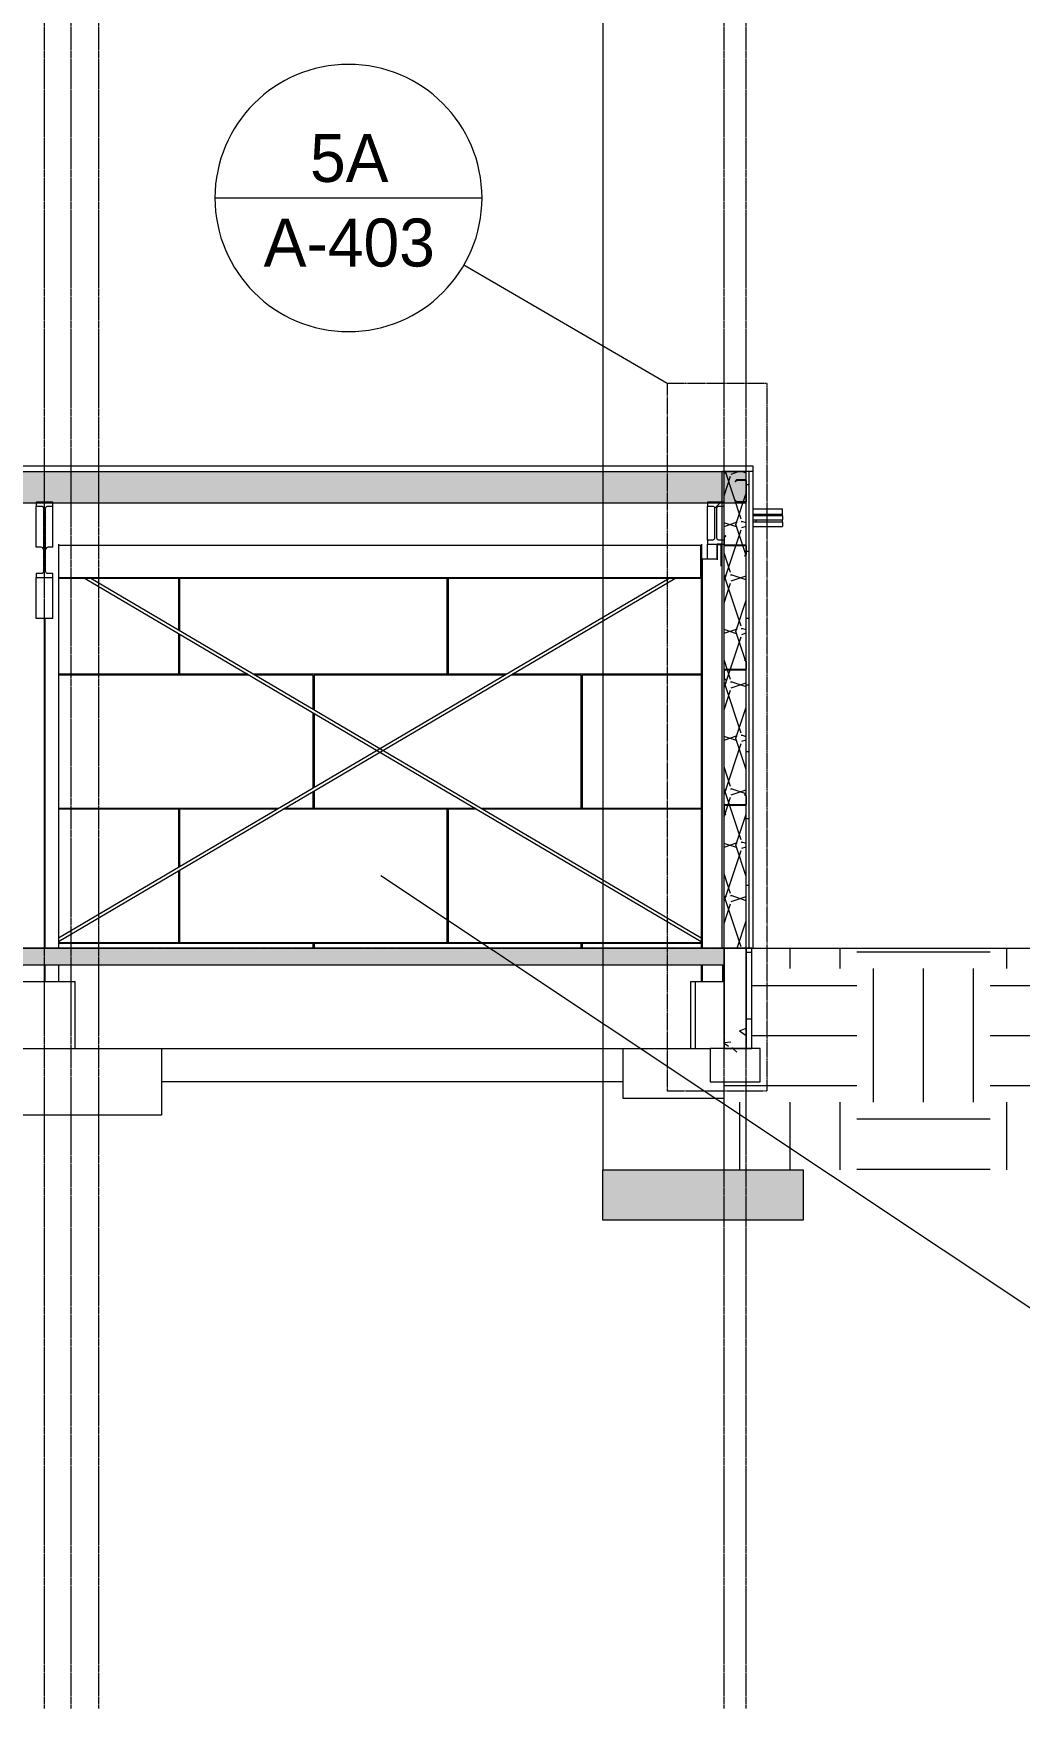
# Model space of a CAD drawing. Header units: inches. Extents: x -23565 to -43, y -324 to 853.
# Drawn here: x -21148 to -20793, y -273 to 329 of the extents above; entities that cross this region are included whole.
import ezdxf

# ---------------------------------------------------------------- set-up
doc = ezdxf.new("R2010")
doc.units = ezdxf.units.IN
doc.header["$MEASUREMENT"] = 0
for name, pattern in [('Dash Dot 3_16_', [0.3125, 0.1875, -0.0625, 0, -0.0625]), ('Grid Line 1_2_', [0.875, 0.5, -0.125, 0.125, -0.125]), ('Hidden 1_8_', [0.1875, 0.125, -0.0625])]:
    doc.linetypes.add(name, pattern=pattern)
for name, color, linetype, lineweight in [('A-ANNO-IDEN', 131, 'Continuous', 9), ('A-ANNO-SYMB', 150, 'Continuous', 9), ('A-CLNG', 13, 'Continuous', 13), ('A-CLNG-PATT', 13, 'Continuous', 25), ('A-FLOR', 192, 'Continuous', 13), ('A-FLOR-LEVL', 51, 'Continuous', 9), ('A-FLOR-PATT', 8, 'Continuous', 25), ('A-ROOF', 132, 'Continuous', 13), ('A-ROOF-PATT', 132, 'Continuous', 13), ('A-WALL', 113, 'Continuous', 13), ('A-WALL-PATT', 111, 'Continuous', 25), ('C-TOPO', 7, 'Continuous', 13), ('G-ANNO-SYMB', 111, 'Continuous', 9), ('L-SITE-WALL', 31, 'Continuous', 13), ('S-BEAM', 12, 'Continuous', 13), ('S-COLS', 52, 'Continuous', 13), ('S-FNDN', 32, 'Continuous', 13), ('S-GRID', 1, 'Continuous', 9)]:
    doc.layers.add(name, color=color, linetype=linetype, lineweight=lineweight)
doc.styles.add('Century Gothic', font='GOTHIC.TTF', dxfattribs={"height": 17.245342})
pattern_1 = [(50, (-21811.89, 94.61), (55.0854, -4.8198), [5.76, -63.36]), (355, (-21811.89, 94.61), (-10.6557, 57.7685), [4.608, -50.688]), (100.451, (-21807.3, 94.21), (44.4295, 52.9487), [4.895, -53.848]), (46.184, (-21811.89, 109.97), (81.9644, -12.712), [8.64, -95.04]), (96.636, (-21805.06, 108.91), (71.7815, 74.8124), [7.343, -80.772]), (351.184, (-21811.89, 109.97), (71.782, 74.8124), [6.912, -76.032]), (21, (-21804.21, 106.13), (45.842, -30.9215), [5.76, -63.36]), (326, (-21804.21, 106.13), (18.687, 55.6915), [4.608, -50.688]), (71.451, (-21800.39, 103.553), (64.529, 24.77), [4.895, -53.848]), (37.5, (-21811.89, 94.61), (0.9339, 25.5668), [2.534, -47.539, 2.534, -48.922, -50.88]), (37.5, (-21811.89, 94.61), (0.9339, 25.5668), [-101.53, 2.534, -48.346]), (7.5, (-21811.89, 94.61), (20.20404, 30.2913), [2.534, -26.803, 2.534, -46.387, -19.392]), (7.5, (-21811.89, 94.61), (20.20404, 30.2913), [-78.259, 2.534, -16.858]), (327.5, (-21829.017, 94.61), (40.9978, -1.7324), [2.534, -16.666, 2.534, -57.37, -79.488]), (327.5, (-21829.017, 94.61), (40.9978, -1.7324), [-79.104, 2.534, -76.954]), (317.5, (-21836.697, 94.61), (44.7889, 7.6878), [2.534, -22.426, 2.534, -37.248, -56.448]), (317.5, (-21836.697, 94.61), (44.7889, 7.6878), [-64.742, 2.534, -53.914])]
pattern_2 = [(45, (-21811.89, 94.61), (-19.007, 19.007), []), (45, (-21811.89, 123.41), (-19.007, 19.007), [])]
pattern_3 = [(0, (-21811.89, 94.61), (0, 24), []), (90, (-21811.89, 94.61), (-24, 1e-15), [])]
pattern_4 = [(161.57, (-21810.93, 95.57), (-7.6802237, -0.0009796), [0, -54.643, 6.067, 0]), (18.43, (-21812.85, 95.57), (-7.6802237, 0.0009796), [0, -54.643, 6.067, 0]), (108.43, (-21810.93, 95.57), (3.838295, -19.2013653), [18.211, -42.499]), (71.57, (-21812.85, 95.57), (3.838295, 19.2013653), [18.211, -42.499])]

# ---------------------------------------------------------------- blocks, each defined once
blk = doc.blocks.new('Struct_Xcel_Sports Complex_rvt-1-Building Section - North_South looking West _ Clinic')
at = {"layer": 'A-FLOR-PATT', "lineweight": 9}
h = blk.add_hatch(dxfattribs=at)
h.set_pattern_fill('FP_10', color=256, style=0, pattern_type=2)
h.set_pattern_definition(pattern_1)
h.paths.add_polyline_path([(-22790.8, -6), (-20899.55, -6), (-20899.55, 0), (-22790.8, 0), (-22790.8, -1.56)], flags=0)
at = {"layer": 'A-WALL-PATT', "lineweight": 9}
h = blk.add_hatch(dxfattribs=at)
h.set_pattern_fill('FP_10', color=8, style=0, pattern_type=2)
h.set_pattern_definition(pattern_1)
h.paths.add_polyline_path([(-20899.55, -36), (-20891.55, -36), (-20891.55, 0), (-20899.55, 0), (-20899.55, -1.56)], flags=0)
at = {"layer": 'S-FNDN', "lineweight": 9}
h = blk.add_hatch(dxfattribs=at)
h.set_pattern_fill('FP_10', color=8, style=0, pattern_type=2)
h.set_pattern_definition(pattern_1)
h.paths.add_polyline_path([(-20904.55, -48), (-20886.55, -48), (-20886.55, -36), (-20904.55, -36), (-20904.55, -40.62)], flags=0)
at = {"layer": 'A-FLOR', "color": 7}
for p, q in [((-20899.55, 0), (-22790.8, 0)), ((-22790.8, -6), (-20899.55, -6)), ((-20899.55, -6), (-20899.55, 0))]:
    blk.add_line(p, q, dxfattribs=at)
at = {"layer": 'L-SITE-WALL', "color": 7}
for p, q in [((-20899.55, 0), (-20899.55, -36)), ((-20891.55, 0), (-20899.55, 0)), ((-20891.55, -36), (-20891.55, 0)), ((-20899.55, -36), (-20891.55, -36))]:
    blk.add_line(p, q, dxfattribs=at)
at = {"layer": 'S-FNDN', "color": 8, "lineweight": 9}
for p, q in [((-21154.8, -12), (-21132.8, -12)), ((-21132.8, -36), (-21132.8, -12)), ((-20911.55, -12), (-20909.8, -12)), ((-20911.55, -36), (-20911.55, -12)), ((-20909.8, -12), (-20899.55, -12)), ((-20909.8, -36), (-20909.8, -12)), ((-21185.8, -36), (-21101.8, -36)), ((-21101.8, -36), (-20935.8, -36)), ((-21101.8, -36), (-21101.8, -60)), ((-20935.8, -36), (-20904.55, -36)), ((-20935.8, -54), (-20935.8, -36)), ((-20935.8, -48), (-21101.8, -48)), ((-20899.55, -54), (-20935.8, -54)), ((-21101.8, -60), (-21185.8, -60))]:
    blk.add_line(p, q, dxfattribs=at)
at = {"layer": 'S-FNDN', "color": 7}
for p, q in [((-20886.55, -36), (-20904.55, -36)), ((-20904.55, -36), (-20904.55, -48)), ((-20886.55, -48), (-20886.55, -36)), ((-20904.55, -48), (-20886.55, -48))]:
    blk.add_line(p, q, dxfattribs=at)
blk = doc.blocks.new('W-Wide Flange-Column - B3_D-1389301-Building Section - North_South looking West _ Clinic')
at = {"layer": 'S-COLS', "color": 8, "linetype": 'Hidden 1_8_', "lineweight": 9}
for p, q in [((-22350.21, 118.46), (-22350.21, 0)), ((-22349.9, 0), (-22349.9, 118.46)), ((-22350.21, -6), (-22350.21, -12)), ((-22349.9, -12), (-22349.9, -6))]:
    blk.add_line(p, q, dxfattribs=at)
blk = doc.blocks.new('W-Wide Flange - 2_-3_ deep-V3-Building Section - North_South looking West _ Clinic')
at = {"layer": 'S-BEAM', "lineweight": 9}
h = blk.add_hatch(dxfattribs=at)
h.set_pattern_fill('FP_1', color=8, style=0, pattern_type=2)
h.set_pattern_definition(pattern_2)
h.paths.add_polyline_path([(-21140.81, 133.21), (-21140.8, 133.21), (-21140.81, 134.57), (-21142.74, 134.59), (-21143.09, 134.76), (-21143.37, 135.15), (-21143.43, 135.46), (-21143.41, 158.18), (-21143.23, 158.53), (-21142.92, 158.78), (-21142.54, 158.87), (-21140.8, 158.87), (-21140.8, 160.23), (-21146.8, 160.23), (-21146.8, 158.87), (-21144.87, 158.85), (-21144.51, 158.67), (-21144.27, 158.36), (-21144.18, 157.98), (-21144.24, 135.15), (-21144.37, 134.9), (-21144.68, 134.65), (-21145.07, 134.57), (-21146.8, 134.57), (-21146.8, 133.21), (-21145.65, 133.21)], flags=0)
at = {"layer": 'S-BEAM', "color": 7}
for p, q in [((-21140.8, 160.23), (-21146.8, 160.23)), ((-21146.8, 160.23), (-21146.8, 158.87)), ((-21146.8, 158.87), (-21145.07, 158.87)), ((-21144.18, 157.98), (-21144.18, 135.46)), ((-21143.43, 135.46), (-21143.43, 157.98)), ((-21142.54, 158.87), (-21140.8, 158.87)), ((-21140.8, 158.87), (-21140.8, 160.23)), ((-21145.07, 134.57), (-21146.8, 134.57)), ((-21146.8, 134.57), (-21146.8, 133.21)), ((-21146.8, 133.21), (-21140.8, 133.21)), ((-21140.8, 134.57), (-21142.54, 134.57)), ((-21140.8, 133.21), (-21140.8, 134.57))]:
    blk.add_line(p, q, dxfattribs=at)
at = {"layer": 'S-BEAM', "color": 8, "lineweight": 9}
for p, q in [((-21146.8, 144.08), (-21146.8, 158.87)), ((-21140.8, 144.08), (-21140.8, 158.87)), ((-21145.07, 144.08), (-21146.8, 144.08)), ((-21140.8, 144.08), (-21142.54, 144.08)), ((-21146.8, 118.46), (-21146.8, 133.21)), ((-21140.8, 118.46), (-21140.8, 133.21)), ((-21140.8, 118.46), (-21146.8, 118.46))]:
    blk.add_line(p, q, dxfattribs=at)
at = {"layer": 'S-BEAM', "color": 7, "flags": 128}
for points in [[(-21145.07, 158.87), (-21144.87, 158.85), (-21144.68, 158.78), (-21144.51, 158.67), (-21144.37, 158.53), (-21144.27, 158.36), (-21144.2, 158.18), (-21144.18, 157.98)], [(-21143.43, 157.98), (-21143.41, 158.18), (-21143.34, 158.36), (-21143.23, 158.53), (-21143.09, 158.67), (-21142.92, 158.78), (-21142.74, 158.85), (-21142.54, 158.87)], [(-21144.18, 135.46), (-21144.2, 135.26), (-21144.27, 135.07), (-21144.37, 134.9), (-21144.51, 134.76), (-21144.68, 134.65), (-21144.87, 134.59), (-21145.07, 134.57)], [(-21142.54, 134.57), (-21142.74, 134.59), (-21142.92, 134.65), (-21143.09, 134.76), (-21143.23, 134.9), (-21143.34, 135.07), (-21143.41, 135.26), (-21143.43, 135.46)]]:
    blk.add_lwpolyline(points, dxfattribs=at)
at = {"layer": 'S-BEAM', "color": 8, "lineweight": 9}
for centre, start_param, end_param in [((-21145.07, 143.19), 0, 1.570796), ((-21142.54, 143.19), 1.570796, 3.141593)]:
    blk.add_ellipse(centre, major_axis=(0.89, 0), ratio=0.999133, start_param=start_param, end_param=end_param, dxfattribs=at)
blk = doc.blocks.new('W-Wide Flange - 1_-5_-1401438-Building Section - North_South looking West _ Clinic')
at = {"layer": 'S-BEAM', "lineweight": 9}
h = blk.add_hatch(dxfattribs=at)
h.set_pattern_fill('FP_1', color=8, style=0, pattern_type=2)
h.set_pattern_definition(pattern_2)
h.paths.add_polyline_path([(-20905.55, 145.22), (-20899.55, 145.22), (-20899.55, 146.58), (-20901.49, 146.6), (-20901.84, 146.77), (-20902.09, 147.08), (-20902.18, 147.47), (-20902.16, 158.18), (-20901.98, 158.53), (-20901.67, 158.78), (-20901.29, 158.87), (-20899.55, 158.87), (-20899.55, 160.23), (-20905.55, 160.23), (-20905.55, 158.87), (-20903.56, 158.83), (-20903.26, 158.67), (-20903.02, 158.36), (-20902.93, 157.98), (-20902.95, 147.27), (-20903.12, 146.91), (-20903.43, 146.67), (-20903.82, 146.58), (-20905.55, 146.58)], flags=0)
at = {"layer": 'S-BEAM', "color": 7}
for p, q in [((-20899.55, 160.23), (-20905.55, 160.23)), ((-20905.55, 160.23), (-20905.55, 158.87)), ((-20905.55, 158.87), (-20903.82, 158.87)), ((-20902.93, 157.98), (-20902.93, 147.47)), ((-20902.18, 147.47), (-20902.18, 157.98)), ((-20901.29, 158.87), (-20899.55, 158.87)), ((-20899.55, 158.87), (-20899.55, 160.23)), ((-20903.82, 146.58), (-20905.55, 146.58)), ((-20905.55, 146.58), (-20905.55, 145.22)), ((-20905.55, 145.22), (-20899.55, 145.22)), ((-20899.55, 146.58), (-20901.29, 146.58)), ((-20899.55, 145.22), (-20899.55, 146.58))]:
    blk.add_line(p, q, dxfattribs=at)
at = {"layer": 'S-BEAM', "color": 8, "lineweight": 9}
for p, q in [((-20905.55, 146.58), (-20905.55, 158.87)), ((-20905.55, 139.83), (-20905.55, 145.22))]:
    blk.add_line(p, q, dxfattribs=at)
at = {"layer": 'S-BEAM', "color": 7, "flags": 128}
for points in [[(-20903.82, 158.87), (-20903.62, 158.85), (-20903.43, 158.78), (-20903.26, 158.67), (-20903.12, 158.53), (-20903.02, 158.36), (-20902.95, 158.18), (-20902.93, 157.98)], [(-20902.18, 157.98), (-20902.16, 158.18), (-20902.09, 158.36), (-20901.98, 158.53), (-20901.84, 158.67), (-20901.67, 158.78), (-20901.49, 158.85), (-20901.29, 158.87)], [(-20902.93, 147.47), (-20902.95, 147.27), (-20903.02, 147.08), (-20903.12, 146.91), (-20903.26, 146.77), (-20903.43, 146.67), (-20903.62, 146.6), (-20903.82, 146.58)], [(-20901.29, 146.58), (-20901.49, 146.6), (-20901.67, 146.67), (-20901.84, 146.77), (-20901.98, 146.91), (-20902.09, 147.08), (-20902.16, 147.27), (-20902.18, 147.47)]]:
    blk.add_lwpolyline(points, dxfattribs=at)
blk = doc.blocks.new('W-Wide Flange - W12X19-1098423-Building Section - North_South looking West _ Clinic')
at = {"layer": 'S-BEAM', "color": 8, "lineweight": 9}
for p, q in [((-20908.05, 144.7), (-21138.8, 144.7)), ((-20908.05, 144.92), (-20908.05, 144.7)), ((-20908.05, 144.7), (-20908.05, 144.18)), ((-20908.05, 144.18), (-20908.05, 133.73)), ((-21138.8, 133.2), (-20908.05, 133.2)), ((-20908.05, 132.85), (-21138.8, 132.85)), ((-20908.05, 133.73), (-20908.05, 133.2)), ((-20908.05, 133.2), (-20908.05, 132.85))]:
    blk.add_line(p, q, dxfattribs=at)
blk = doc.blocks.new('Girt_Z - 8_D-1789509-Building Section - North_South looking West _ Clinic')
at = {"layer": 'S-BEAM', "color": 7}
for p, q in [((-20892.13, 55.3), (-20892.2, 55.22)), ((-20892.2, 55.22), (-20891.66, 54.77)), ((-20891.55, 54.82), (-20892.13, 55.3)), ((-20891.66, 54.77), (-20891.66, 51.63)), ((-20891.55, 51.45), (-20891.55, 54.82)), ((-20899.55, 51.37), (-20899.55, 48.43)), ((-20899.55, 48.43), (-20898.98, 47.95)), ((-20899.44, 48.48), (-20899.44, 51.37)), ((-20898.91, 48.03), (-20899.44, 48.48)), ((-20891.74, 51.55), (-20899.37, 51.55)), ((-20899.37, 51.45), (-20891.55, 51.45)), ((-20898.98, 47.95), (-20898.91, 48.03))]:
    blk.add_line(p, q, dxfattribs=at)
for centre, radius, start, end in [((-20899.37, 51.37), 0.188, 90, 180), ((-20899.37, 51.37), 0.0782, 90, 177.87728), ((-20891.74, 51.63), 0.0782, 270, 356.95764)]:
    blk.add_arc(centre, radius, start, end, dxfattribs=at)
blk = doc.blocks.new('Girt_Z - 8_D-1933048-Building Section - North_South looking West _ Clinic')
at = {"layer": 'S-BEAM', "color": 7}
for p, q in [((-20892.13, 103.68), (-20892.2, 103.59)), ((-20892.2, 103.59), (-20891.66, 103.14)), ((-20891.55, 103.2), (-20892.13, 103.68)), ((-20891.66, 103.14), (-20891.66, 100.25)), ((-20891.55, 100.26), (-20891.55, 103.2)), ((-20891.74, 100.18), (-20899.55, 100.18)), ((-20899.55, 100.18), (-20899.55, 96.8)), ((-20899.55, 96.8), (-20898.98, 96.32)), ((-20899.44, 96.86), (-20899.44, 100)), ((-20898.91, 96.41), (-20899.44, 96.86)), ((-20899.37, 100.07), (-20891.74, 100.07)), ((-20898.98, 96.32), (-20898.91, 96.41))]:
    blk.add_line(p, q, dxfattribs=at)
for centre, radius, start, end in [((-20899.37, 99.99), 0.0782, 90, 176.95764), ((-20891.74, 100.26), 0.188, 270, 0), ((-20891.74, 100.26), 0.0782, 270, 357.87728)]:
    blk.add_arc(centre, radius, start, end, dxfattribs=at)
blk = doc.blocks.new('Girt_C - 8_D-1933049-Building Section - North_South looking West _ Clinic')
at = {"layer": 'S-BEAM', "lineweight": 9}
h = blk.add_hatch(dxfattribs=at)
h.set_pattern_fill('FP_1', color=8, style=0, pattern_type=2)
h.set_pattern_definition(pattern_2)
h.paths.add_polyline_path([(-20895.05, 160.23), (-20891.74, 160.23), (-20891.74, 160.34), (-20895, 160.34), (-20895.45, 160.88), (-20895.54, 160.8)], flags=0)
h.paths.add_polyline_path([(-20891.66, 160.42), (-20891.55, 160.42), (-20891.55, 168.05), (-20891.66, 168.05), (-20891.66, 164.45)], flags=0)
h.paths.add_polyline_path([(-20895.45, 167.59), (-20895, 168.13), (-20891.74, 168.13), (-20891.74, 168.24), (-20895.05, 168.24), (-20895.53, 167.66)], flags=0)
at = {"layer": 'S-BEAM', "color": 7}
for p, q in [((-20895.05, 168.24), (-20895.53, 167.66)), ((-20895.53, 167.66), (-20895.45, 167.59)), ((-20895.45, 167.59), (-20895, 168.13)), ((-20891.74, 168.24), (-20895.05, 168.24)), ((-20895, 168.13), (-20891.74, 168.13)), ((-20891.66, 168.05), (-20891.66, 160.42)), ((-20891.55, 160.42), (-20891.55, 168.05)), ((-20895.45, 160.88), (-20895.54, 160.8)), ((-20895.54, 160.8), (-20895.05, 160.23)), ((-20895, 160.34), (-20895.45, 160.88)), ((-20895.05, 160.23), (-20891.74, 160.23)), ((-20891.74, 160.34), (-20895, 160.34))]:
    blk.add_line(p, q, dxfattribs=at)
at = {"layer": 'S-BEAM', "color": 8, "lineweight": 9}
blk.add_line((-20891.55, 159.97), (-20891.55, 160.42), dxfattribs=at)
at = {"layer": 'S-BEAM', "color": 7, "flags": 128}
for points in [[(-20891.55, 168.05), (-20891.57, 168.12), (-20891.61, 168.18), (-20891.67, 168.22), (-20891.74, 168.24)], [(-20891.74, 168.13), (-20891.7, 168.11), (-20891.67, 168.09), (-20891.66, 168.05)], [(-20891.66, 160.42), (-20891.67, 160.38), (-20891.7, 160.35), (-20891.74, 160.34)], [(-20891.74, 160.23), (-20891.67, 160.24), (-20891.61, 160.28), (-20891.57, 160.34), (-20891.55, 160.42)]]:
    blk.add_lwpolyline(points, dxfattribs=at)
blk = doc.blocks.new('Round Bar - 1_-V7-Building Section - North_South looking West _ Clinic')
at = {"layer": 'S-BEAM', "color": 8, "lineweight": 9}
for p, q in [((-20907.8, 139.59), (-20908.05, 139.44)), ((-20908.05, 138.28), (-20907.8, 138.43)), ((-21138.8, 2.39), (-20917.28, 132.85)), ((-20919.25, 132.85), (-21138.8, 3.55))]:
    blk.add_line(p, q, dxfattribs=at)
blk = doc.blocks.new('Round Bar - 1_-V8-Building Section - North_South looking West _ Clinic')
at = {"layer": 'S-BEAM', "color": 8, "lineweight": 9}
for p, q in [((-21129.21, 132.85), (-20907.8, 2.45)), ((-20907.8, 3.61), (-21127.24, 132.85))]:
    blk.add_line(p, q, dxfattribs=at)
blk = doc.blocks.new('L-Angle - L2-1_2X1-1_2X3_16-1401440-Building Section - North_South looking West _ Clinic')
at = {"layer": 'S-BEAM', "color": 8, "lineweight": 9}
for p, q in [((-20902.02, 145.22), (-20902.02, 139.57)), ((-20902.02, 139.83), (-20902.02, 145.22)), ((-20900.7, 142.9), (-20900.7, 137.25)), ((-20900.52, 137.5), (-20900.52, 142.71))]:
    blk.add_line(p, q, dxfattribs=at)
at = {"layer": 'S-BEAM', "color": 7}
for p, q in [((-20900.52, 145.22), (-20902.02, 145.22)), ((-20901.83, 145.03), (-20900.89, 145.03)), ((-20900.7, 144.84), (-20900.7, 142.9)), ((-20900.52, 142.71), (-20900.52, 145.22))]:
    blk.add_line(p, q, dxfattribs=at)
at = {"layer": 'S-BEAM', "color": 7, "flags": 128}
for points in [[(-20902.02, 145.22), (-20902.01, 145.17), (-20902, 145.13), (-20901.98, 145.1), (-20901.95, 145.07), (-20901.91, 145.05), (-20901.87, 145.03), (-20901.83, 145.03)], [(-20900.89, 145.03), (-20900.85, 145.02), (-20900.81, 145.01), (-20900.77, 144.99), (-20900.75, 144.96), (-20900.72, 144.92), (-20900.71, 144.88), (-20900.7, 144.84)], [(-20900.7, 142.9), (-20900.7, 142.86), (-20900.69, 142.82), (-20900.66, 142.78), (-20900.63, 142.75), (-20900.6, 142.73), (-20900.56, 142.72), (-20900.52, 142.71)]]:
    blk.add_lwpolyline(points, dxfattribs=at)
blk = doc.blocks.new('HSS-Hollow Structural Section - HSS1-1_2X1-1_2X1_8 - Obsolete-1396620-Building Section - North_South looking West _ Clinic')
at = {"layer": 'S-BEAM', "color": 8, "lineweight": 9}
for p, q in [((-20878.55, 155.4), (-20889.05, 155.4)), ((-20889.04, 153.86), (-20878.55, 153.86)), ((-20878.55, 155.4), (-20878.55, 155.18)), ((-20878.55, 155.18), (-20878.55, 154.14)), ((-20878.55, 154.14), (-20878.55, 153.9)), ((-20878.55, 153.9), (-20878.55, 153.86))]:
    blk.add_line(p, q, dxfattribs=at)
blk = doc.blocks.new('HSS-Hollow Structural Section - HSS1-1_2X1-1_2X1_8 - Obsolete-V12-Building Section - North_South looking West _ Clinic')
at = {"layer": 'S-BEAM', "color": 8, "lineweight": 9}
for p, q in [((-20878.55, 153.11), (-20889.04, 153.11)), ((-20889.04, 151.57), (-20878.55, 151.57)), ((-20878.55, 153.11), (-20878.55, 152.89)), ((-20878.55, 152.89), (-20878.55, 151.85)), ((-20878.55, 151.85), (-20878.55, 151.61)), ((-20878.55, 151.61), (-20878.55, 151.57))]:
    blk.add_line(p, q, dxfattribs=at)
blk = doc.blocks.new('Girt_Z - 8_D-1790185-Building Section - North_South looking West _ Clinic')
at = {"layer": 'S-BEAM', "color": 7}
for p, q in [((-20898.98, 148.29), (-20899.55, 147.81)), ((-20899.55, 147.81), (-20899.55, 144.88)), ((-20899.44, 147.76), (-20898.91, 148.21)), ((-20899.44, 144.87), (-20899.44, 147.76)), ((-20891.55, 144.8), (-20899.37, 144.8)), ((-20899.37, 144.69), (-20891.74, 144.69)), ((-20898.91, 148.21), (-20898.98, 148.29)), ((-20891.66, 144.61), (-20891.66, 141.47)), ((-20891.55, 141.42), (-20891.55, 144.8)), ((-20891.66, 141.47), (-20892.2, 141.02)), ((-20892.2, 141.02), (-20892.13, 140.94)), ((-20892.13, 140.94), (-20891.55, 141.42))]:
    blk.add_line(p, q, dxfattribs=at)
for centre, radius, start, end in [((-20899.37, 144.88), 0.188, 180, 270), ((-20899.37, 144.88), 0.0782, 182.12272, 270), ((-20891.74, 144.61), 0.0782, 3.04236, 90)]:
    blk.add_arc(centre, radius, start, end, dxfattribs=at)
blk = doc.blocks.new('Section - 3_32_ x 3_8_-18514-Building Section - North_South looking West _ Clinic')
at = {"layer": 'G-ANNO-SYMB'}
blk.add_hatch(color=256, dxfattribs=at).paths.add_polyline_path([(-22320.83, -79.66), (-22248.83, -79.66), (-22248.83, -97.66), (-22320.83, -97.66)], flags=0)
for p, q in [((-22320.83, -79.66), (-22320.83, -97.66)), ((-22248.83, -79.66), (-22320.83, -79.66)), ((-22248.83, -97.66), (-22248.83, -79.66)), ((-22320.83, -97.66), (-22248.83, -97.66))]:
    blk.add_line(p, q, dxfattribs=at)
blk = doc.blocks.new('Section - Callout Head-19020-Building Section - North_South looking West _ Clinic')
at = {"layer": 'A-ANNO-SYMB'}
blk.add_line((-22677.54, 395.52), (-22581.54, 395.52), dxfattribs=at)
for start, end in [(0, 180), (180, 360)]:
    blk.add_arc((-22629.54, 395.52), 48, start, end, dxfattribs=at)

msp = doc.modelspace()

# ---------------------------------------------------------------- hatches: boundary and pattern name
at = {"layer": 'A-CLNG-PATT', "lineweight": 9}
h = msp.add_hatch(dxfattribs=at)
h.set_pattern_fill('FP_5', color=8, style=0, pattern_type=2)
h.set_pattern_definition(pattern_4)
h.paths.add_polyline_path([(-21939.69056, 159.97351), (-20891.55281, 159.97351), (-20891.55281, 171.10816), (-22786.55281, 171.10816), (-22786.55281, 159.97351), (-21949.374, 159.97351)], flags=0)
at = {"layer": 'A-ROOF-PATT', "lineweight": 9}
h = msp.add_hatch(dxfattribs=at)
h.set_pattern_fill('FP_7', color=8, style=0, pattern_type=2)
h.set_pattern_definition([(90, (-174.388, -762.154), (-16.082, 1e-15), [])])
h.paths.add_polyline_path([(-22808.30281, 153.11177), (-22798.61531, 153.11177), (-22798.61531, 153.85745), (-22808.30281, 153.85745)], flags=0)
h.paths.add_polyline_path([(-20878.55281, 153.11177), (-20878.55281, 153.85745), (-20889.05281, 153.85745), (-20889.03759, 153.11177), (-20879.83854, 153.11177)], flags=0)
h.paths.add_polyline_path([(-20884.19587, 155.39928), (-20878.55281, 155.39928), (-20878.55281, 155.87239), (-20889.05281, 155.87239), (-20889.05281, 155.39928), (-20887.47367, 155.39928)], flags=0)
h.paths.add_polyline_path([(-20900.30281, 171.10816), (-20900.30281, 171.23837), (-22786.55281, 171.23837), (-22786.55281, 171.10816), (-20903.56275, 171.10816)], flags=0)
at = {"layer": 'A-WALL-PATT', "lineweight": 9}
h = msp.add_hatch(dxfattribs=at)
h.set_pattern_fill('FP_5', color=8, style=0, pattern_type=2)
h.set_pattern_definition(pattern_4)
h.paths.add_polyline_path([(-20899.55281, 0), (-20891.55281, 0), (-20891.55281, 171.23837), (-20899.55281, 171.23837), (-20899.55281, 3.32256)], flags=0)
h = msp.add_hatch(dxfattribs=at)
h.set_pattern_fill('FP_3', color=8, style=0, pattern_type=2)
h.set_pattern_definition(pattern_3)
h.paths.add_polyline_path([(-20890.55281, 0), (-20890.55281, 171.23837), (-20891.55281, 171.23837), (-20891.55281, 0)], flags=0)
h = msp.add_hatch(dxfattribs=at)
h.set_pattern_fill('FP_8', color=8, style=0, pattern_type=2)
h.set_pattern_definition([(90, (-20951.05, -46.5), (-193, -193), [48, -145]), (180, (-20951.05, -46.5), (-2e-14, -193), [96, -97]), (270, (-21047.05, 1.5), (-193, -193), [48, -145]), (180, (-20951.05, 1.5), (-2e-14, -193), [96, -97]), (270, (-21047.55, 1.5), (-193, -193), [48, -145]), (180, (-21047.55, 1.5), (-2e-14, -193), [96, -97]), (90, (-21143.55, -46.5), (-193, -193), [48, -145]), (180, (-21047.55, -46.5), (-2e-14, -193), [96, -97]), (90, (-20998.8, 1.75), (-193, -193), [48, -145]), (180, (-20950.68, 1.75), (-2e-14, -193), [48.125, -144.875]), (180, (-20950.68, 49.75), (-2e-14, -193), [48.125, -144.875]), (90, (-21095.3, 1.75), (-193, -193), [48, -145]), (180, (-20999.3, 1.75), (-2e-14, -193), [96, -97]), (270, (-20999.3, 49.75), (-193, -193), [48, -145]), (180, (-20999.3, 49.75), (-2e-14, -193), [96, -97]), (180, (-21095.8, 1.75), (-2e-14, -193), [48, -145]), (270, (-21095.8, 49.75), (-193, -193), [48, -145]), (180, (-21095.8, 49.75), (-2e-14, -193), [48, -145]), (90, (-20951.05, 50), (-193, -193), [48, -145]), (180, (-20951.05, 50), (-2e-14, -193), [96, -97]), (270, (-21047.05, 98), (-193, -193), [48, -145]), (180, (-20951.05, 98), (-2e-14, -193), [96, -97]), (270, (-21047.55, 98), (-193, -193), [48, -145]), (180, (-21047.55, 98), (-2e-14, -193), [96, -97]), (90, (-21143.55, 50), (-193, -193), [48, -145]), (180, (-21047.55, 50), (-2e-14, -193), [96, -97]), (90, (-20998.8, 98.25), (-193, -193), [48, -145]), (180, (-20950.68, 98.25), (-2e-14, -193), [48.125, -144.875]), (180, (-20950.68, 146.25), (-2e-14, -193), [48.125, -144.875]), (90, (-21095.3, 98.25), (-193, -193), [48, -145]), (180, (-20999.3, 98.25), (-2e-14, -193), [96, -97]), (270, (-20999.3, 146.25), (-193, -193), [48, -145]), (180, (-20999.3, 146.25), (-2e-14, -193), [96, -97]), (180, (-21095.8, 98.25), (-2e-14, -193), [48, -145]), (270, (-21095.8, 146.25), (-193, -193), [48, -145]), (180, (-21095.8, 146.25), (-2e-14, -193), [48, -145])])
h.paths.add_polyline_path([(-21138.80281, 0), (-20907.80281, 0), (-20907.80281, 2.454), (-21023.25694, 70.43546), (-21138.80281, 2.38562), (-21138.80281, 0.12162)], flags=0)
h.paths.add_polyline_path([(-21138.80281, 3.54616), (-21024.24202, 71.02996), (-21129.21348, 132.85208), (-21138.80281, 132.85208), (-21138.80281, 3.65932)], flags=0)
h.paths.add_polyline_path([(-20907.80281, 3.61454), (-20907.80281, 138.43126), (-20908.05281, 138.28403), (-20908.05281, 132.85208), (-20917.27603, 132.85208), (-21022.25948, 71.0229), (-20908.40447, 3.96889)], flags=0)
h.paths.add_polyline_path([(-21023.24475, 71.60317), (-20919.24658, 132.85208), (-21127.24293, 132.85208), (-21023.36434, 71.6736)], flags=0)
h.paths.add_polyline_path([(-20908.05281, 139.44457), (-20907.80281, 139.5918), (-20907.80281, 139.829), (-20907.55281, 139.829), (-20907.55281, 144.60753), (-20908.05281, 144.54831), (-20908.05281, 140.03606)], flags=0)
h = msp.add_hatch(dxfattribs=at)
h.set_pattern_fill('FP_3', color=8, style=0, pattern_type=2)
h.set_pattern_definition(pattern_3)
h.paths.add_polyline_path([(-20891.55281, -36), (-20889.55281, -36), (-20889.55281, 0), (-20891.55281, 0), (-20891.55281, -1.56007)], flags=0)
at = {"layer": 'C-TOPO', "lineweight": 9}
h = msp.add_hatch(dxfattribs=at)
h.set_pattern_fill('FP_2', color=8, style=0, pattern_type=2)
h.set_pattern_definition([(0, (-21811.89, 94.61), (48, 48), [48, -48]), (0, (-21811.89, 112.61), (48, 48), [48, -48]), (0, (-21811.89, 130.61), (48, 48), [48, -48]), (90, (-21805.89, 136.61), (-48, 48), [48, -48]), (90, (-21787.89, 136.61), (-48, 48), [48, -48]), (90, (-21769.89, 136.61), (-48, 48), [48, -48])])
h.paths.add_polyline_path([(-20665.73607, -79.68207), (-20554.959, -79.68207), (-20554.959, 0), (-20889.55281, 0), (-20889.55281, -36), (-20886.55281, -36), (-20886.55281, -48), (-20899.55281, -48), (-20899.55281, -79.68207), (-20674.56331, -79.68207)], flags=0)

# ---------------------------------------------------------------- linework, layer by layer
at = {"layer": 'A-ANNO-IDEN', "color": 153}
msp.add_line((-21022.89999, 26.09905), (-20777.62918, -137.15983), dxfattribs=at)
at = {"layer": 'A-ANNO-SYMB'}
msp.add_line((-20919.96663, 202.94319), (-20993.06372, 245.43706), dxfattribs=at)
at = {"layer": 'A-ANNO-SYMB', "linetype": 'Dash Dot 3_16_'}
for p, q in [((-20919.96663, 202.94319), (-20919.96663, -51.29502)), ((-20884.076, 202.94319), (-20919.96663, 202.94319)), ((-20884.076, -51.29502), (-20884.076, 202.94319)), ((-20919.96663, -51.29502), (-20884.076, -51.29502))]:
    msp.add_line(p, q, dxfattribs=at)
at = {"layer": 'A-CLNG', "color": 7}
for p, q in [((-20891.55281, 171.10816), (-22786.55281, 171.10816)), ((-20891.55281, 159.97351), (-20891.55281, 171.10816)), ((-21848.55281, 159.97351), (-20891.55281, 159.97351))]:
    msp.add_line(p, q, dxfattribs=at)
at = {"layer": 'A-FLOR-LEVL', "linetype": 'Grid Line 1_2_'}
msp.add_line((-23227.3711, 0), (-20111.40408, 0), dxfattribs=at)
at = {"layer": 'A-ROOF', "color": 7}
for p, q in [((-20889.05281, 173.2401), (-22786.55281, 173.2401)), ((-22786.55281, 171.23837), (-20900.30281, 171.23837)), ((-20889.05281, 171.23837), (-20889.05281, 173.2401))]:
    msp.add_line(p, q, dxfattribs=at)
at = {"layer": 'A-ROOF', "color": 8, "lineweight": 9}
for p, q in [((-20889.05281, 157.87413), (-20878.55281, 157.87413)), ((-20878.55281, 155.35132), (-20878.55281, 157.87413)), ((-20878.55281, 155.87239), (-20889.05281, 155.87239)), ((-20878.55281, 153.06381), (-20878.55281, 153.85745))]:
    msp.add_line(p, q, dxfattribs=at)
at = {"layer": 'A-WALL', "color": 7}
for p, q in [((-20900.30281, 171.23837), (-20900.30281, 0)), ((-20889.05281, 171.23837), (-20900.30281, 171.23837)), ((-20899.55281, 0), (-20899.55281, 171.23837)), ((-20891.55281, 0), (-20891.55281, 171.23837)), ((-20890.55281, 0), (-20890.55281, 171.23837)), ((-20889.05281, 0), (-20889.05281, 171.23837)), ((-20900.30281, 0), (-20889.05281, 0))]:
    msp.add_line(p, q, dxfattribs=at)
at = {"layer": 'C-TOPO'}
msp.add_line((-20889.05281, 0), (-20674.56331, 0), dxfattribs=at)
at = {"layer": 'C-TOPO', "color": 8, "lineweight": 9}
for p, q in [((-20889.05281, 0), (-20674.56299, 0)), ((-20899.55273, -66.3026), (-20899.55273, -48)), ((-20899.55273, -79.68207), (-20899.55273, -66.3026))]:
    msp.add_line(p, q, dxfattribs=at)
at = {"layer": 'C-TOPO', "flags": 128}
msp.add_lwpolyline([(-20899.55281, -79.68207), (-20899.55281, -66.3025), (-20899.55281, -48)], dxfattribs=at)
at = {"layer": 'G-ANNO-SYMB'}
msp.add_line((-20943.12708, 545.15708), (-20943.12708, -79.66081), dxfattribs=at)
at = {"layer": 'L-SITE-WALL', "color": 7}
for p, q in [((-20891.55281, 0), (-20891.55281, -36)), ((-20889.55281, 0), (-20891.55281, 0)), ((-20889.55281, -36), (-20889.55281, 0)), ((-20891.55281, -36), (-20889.55281, -36))]:
    msp.add_line(p, q, dxfattribs=at)
at = {"layer": 'S-COLS', "color": 8, "lineweight": 9}
for p, q in [((-21138.80281, 145.15961), (-21138.80281, 0)), ((-20907.55281, 139.829), (-20907.55281, 145.17003)), ((-20907.80281, 139.829), (-20907.80281, 0)), ((-20907.36922, 139.829), (-20907.80281, 139.829)), ((-20907.36922, 139.829), (-20907.36922, 0)), ((-20906.67781, 139.829), (-20907.36922, 139.829)), ((-20901.94684, 139.829), (-20906.67781, 139.829)), ((-20900.33211, 139.829), (-20900.51088, 139.829)), ((-21138.80281, -6), (-21138.80281, -12)), ((-20907.80281, -6), (-20907.80281, -12)), ((-20907.36922, -6), (-20907.36922, -12)), ((-20899.9864, -12), (-20899.9864, -6))]:
    msp.add_line(p, q, dxfattribs=at)
at = {"layer": 'S-GRID', "linetype": 'Grid Line 1_2_'}
for p, q in [((-21143.80281, -273.16081), (-21143.80281, 738.65708)), ((-21134.30281, -273.16081), (-21134.30281, 738.65708)), ((-21124.30281, -273.16081), (-21124.30281, 738.65708)), ((-20899.55281, -273.16081), (-20899.55281, 738.65708)), ((-20891.55281, -273.16081), (-20891.55281, 738.65708))]:
    msp.add_line(p, q, dxfattribs=at)

# ---------------------------------------------------------------- block references
at = {"lineweight": 5}
msp.add_blockref('Struct_Xcel_Sports Complex_rvt-1-Building Section - North_South looking West _ Clinic', (0, 0), dxfattribs=at)
at = {"layer": 'A-ANNO-SYMB'}
msp.add_blockref('Section - Callout Head-19020-Building Section - North_South looking West _ Clinic', (1594.97457, -125.96253), dxfattribs=at)
at = {"layer": 'G-ANNO-SYMB', "extrusion": (0, 0, -1)}
msp.add_blockref('Section - 3_32_ x 3_8_-18514-Building Section - North_South looking West _ Clinic', (43191.96017, 0), dxfattribs=at)
at = {"layer": 'S-BEAM', "color": 8, "lineweight": 9}
for name in ['Girt_C - 8_D-1933049-Building Section - North_South looking West _ Clinic', 'W-Wide Flange - 2_-3_ deep-V3-Building Section - North_South looking West _ Clinic', 'W-Wide Flange - 1_-5_-1401438-Building Section - North_South looking West _ Clinic', 'HSS-Hollow Structural Section - HSS1-1_2X1-1_2X1_8 - Obsolete-1396620-Building Section - North_South looking West _ Clinic', 'HSS-Hollow Structural Section - HSS1-1_2X1-1_2X1_8 - Obsolete-V12-Building Section - North_South looking West _ Clinic', 'W-Wide Flange - W12X19-1098423-Building Section - North_South looking West _ Clinic', 'L-Angle - L2-1_2X1-1_2X3_16-1401440-Building Section - North_South looking West _ Clinic', 'Girt_Z - 8_D-1790185-Building Section - North_South looking West _ Clinic', 'Round Bar - 1_-V7-Building Section - North_South looking West _ Clinic', 'Round Bar - 1_-V8-Building Section - North_South looking West _ Clinic', 'Girt_Z - 8_D-1933048-Building Section - North_South looking West _ Clinic', 'Girt_Z - 8_D-1789509-Building Section - North_South looking West _ Clinic']:
    msp.add_blockref(name, (0, 0), dxfattribs=at)
at = {"layer": 'S-COLS', "color": 8, "linetype": 'Hidden 1_8_', "lineweight": 9}
msp.add_blockref('W-Wide Flange-Column - B3_D-1389301-Building Section - North_South looking West _ Clinic', (1206.25, 0), dxfattribs=at)

# ---------------------------------------------------------------- texts
at = {"layer": 'A-ANNO-SYMB', "char_height": 17.245342, "attachment_point": 2, "line_spacing_factor": 0.984117, "style": 'Century Gothic'}
for s, insert, width in [('5A', (-21034.28432, 292.54229), 36.936), ('A-403', (-21034.28432, 262.15779), 77.76)]:
    msp.add_mtext(s, dxfattribs=dict(at, insert=insert, width=width))

doc.saveas('drawing.dxf')
